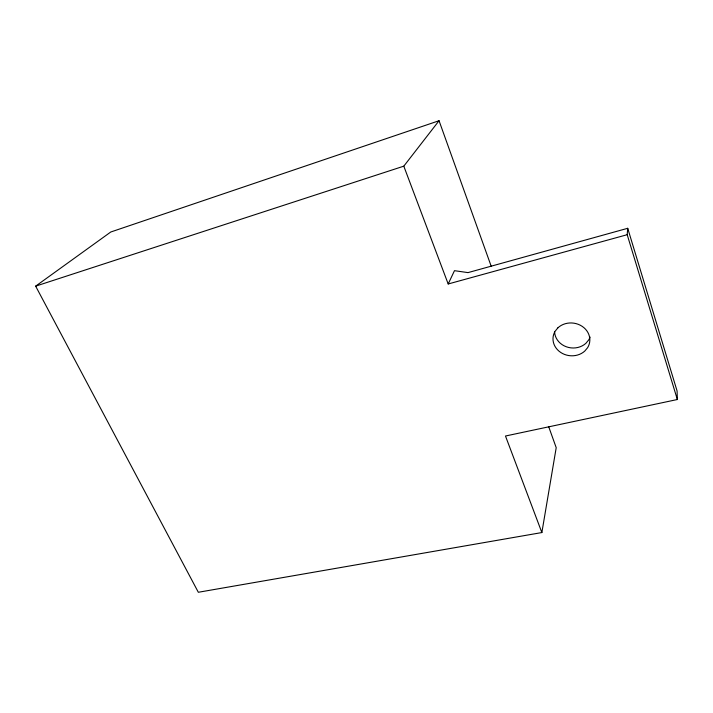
<?xml version="1.0" encoding="UTF-8"?>
<svg xmlns="http://www.w3.org/2000/svg" width="713" height="713" viewBox="0 0 713 713"><rect width="100%" height="100%" fill="white"/><g stroke="black" fill="none" stroke-linecap="round" stroke-linejoin="round"><path stroke-width="1.07" d="M627.199 234.702L627.716 228.294L468.004 272.616L454.475 270.682L448.192 283.979L627.199 234.702L677.35 399.521L505.481 436.017L541.862 532.558L198.33 592.271L35.65 286.154L110.773 232.001L439.048 120.729L491.248 266.395M541.862 532.558L556.211 447.684L548.707 426.731M35.65 286.154L403.799 166.165L439.048 120.729M403.799 166.165L448.192 283.979M627.716 228.294L677.083 391L677.35 399.521M590.079 337.053A18.19 16.212 7.3 0 1 588.688 339.949L585.899 343.301A18.19 16.212 7.3 0 1 566.345 346.785A18.19 16.212 7.3 0 1 554.607 331.937M557.851 327.873L555.079 331.313A18.467 16.399 7.7 0 0 560.694 352.436A18.467 16.399 7.7 0 0 584.767 351.081L587.601 347.703A18.467 16.399 7.7 0 0 582.147 326.331A18.467 16.399 7.7 0 0 557.851 327.873"/></g></svg>
